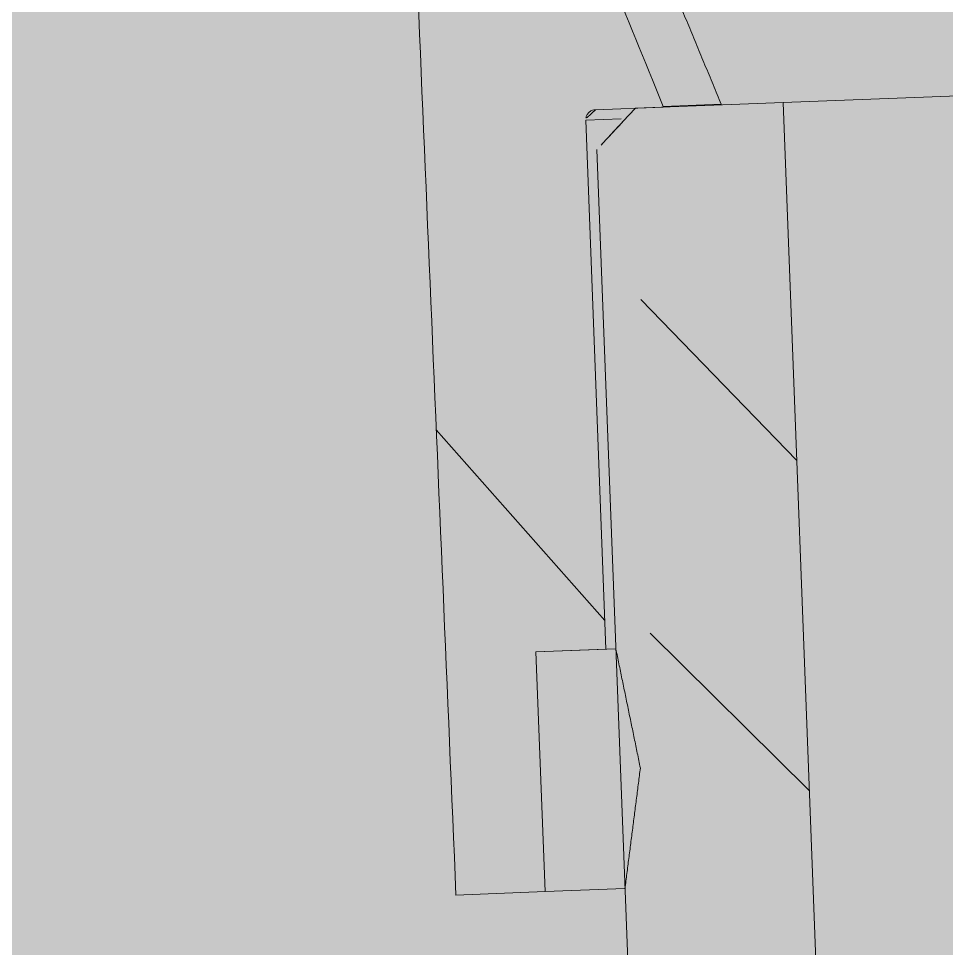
# Model space of a CAD drawing. Header units: metres. Extents: x 1956498 to 1957612, y 2277909 to 2278547.
# Drawn here: x 1956795.26399 to 1956795.28719, y 2278312.53754 to 2278312.5608 of the extents above; entities that cross this region are included whole.
import ezdxf
from ezdxf.enums import TextEntityAlignment as Align

# ---------------------------------------------------------------- set-up
doc = ezdxf.new("R2010")
doc.units = ezdxf.units.M
for name, color, linetype in [('PVcase Transformers', 7, 'Continuous'), ('UBS-100-Postes', 8, 'Continuous'), ('UBS_400_DETAIL POSTE HTA TOOLKIT UBS', 7, 'Continuous')]:
    doc.layers.add(name, color=color, linetype=linetype)
doc.styles.get("Standard").update_dxf_attribs({"font": 'verdana.ttf'})
pattern_1 = [(45, (-293.6272208606915, -200.974965127989), (-13.47038418160373, 13.47038418160373), []), (45, (-289.1370908606914, -200.974965127989), (-13.47038418160373, 13.47038418160373), []), (45, (-284.6469608606913, -200.974965127989), (-13.47038418160373, 13.47038418160373), []), (45, (-280.1568208606914, -200.974965127989), (-13.47038418160373, 13.47038418160373), [])]

# ---------------------------------------------------------------- blocks, each defined once
blk = doc.blocks.new('*U2670')
at = {"layer": 'UBS-100-Postes', "true_color": 0xb0c4d8, "transparency": 33554687}
blk.add_hatch(color=9, dxfattribs=at).paths.add_polyline_path([(0, 3), (5.3, 3), (5.3, 0), (0, 0)])
at = {"color": 7, "transparency": 33554687}
blk.add_attdef('NUMEROPOSTE', text='', height=1, dxfattribs=at).set_placement((2, 1.205512531386091), align=Align.MIDDLE_CENTER)
blk = doc.blocks.new('HSI 150 coupe')
at = {"linetype": 'Continuous', "lineweight": 0}
h = blk.add_hatch(dxfattribs=at)
h.set_pattern_fill('ANSI34', color=1, style=0)
h.set_pattern_definition(pattern_1)
edge = h.paths.add_edge_path(flags=0)
edge.add_spline(control_points=[(-10.62718155080438, 40.12499775347533), (-8.100080364110909, 40.13602438312955), (-5.572979177417437, 40.14705101278378), (-3.045877990723966, 40.158077642438), (-0.4896458440853166, 40.16923138069615), (2.066586302555152, 40.18038511895429), (4.62281844919562, 40.19153885721244)], knot_values=[0.1447717245058746, 0.1447717245058746, 0.1447717245058746, 0.1447717245058746, 0.1599344759645164, 0.1599344759645164, 0.1599344759645164, 0.1752720148466884, 0.1752720148466884, 0.1752720148466884, 0.1752720148466884], weights=[1, 1, 1, 1, 1, 1, 1], degree=3, periodic=0)
edge.add_line((4.62281844919562, 40.19153885721244), (4.62281844919562, 42.40432355845405))
edge.add_spline(control_points=[(4.62281844919562, 42.40432355845405), (4.62281844919562, 42.40569710533964), (4.622829769748932, 42.40707069887139), (4.622852408550898, 42.4084440591796), (4.62331359059317, 42.43642120767618), (4.628611428139266, 42.46470455455346), (4.638307205068486, 42.49095194369147), (4.648002981532045, 42.5171993315671), (4.662364118423284, 42.5421346971998), (4.680201364037202, 42.56369313221876), (4.69803860889624, 42.58525156632459), (4.719843935377867, 42.60402767825872), (4.743811635218663, 42.61846660999072), (4.767779334617444, 42.63290554146079), (4.794570465996003, 42.64340553639704), (4.821966444253121, 42.64909708554842), (4.83723297956567, 42.65226872757557), (4.852865210941673, 42.65401336783907), (4.868455347585041, 42.65428549470016)], knot_values=[0.0006049504477428168, 0.0006049504477428168, 0.0006049504477428168, 0.0006049504477428168, 0.000697837387551278, 0.000697837387551278, 0.000697837387551278, 0.0007825174446086337, 0.0007825174446086337, 0.0007825174446086337, 0.0009518775504491077, 0.0009518775504491077, 0.0009518775504491077, 0.001121237649063088, 0.001121237649063088, 0.001121237649063088, 0.001290597744618053, 0.001290597744618053, 0.001290597744618053, 0.001384709182953724, 0.001384709182953724, 0.001384709182953724, 0.001384709182953724], weights=[1, 1, 1, 1, 1, 1, 1, 1, 1, 1, 1, 1, 1, 1, 1, 1, 1, 1, 1], degree=3, periodic=0)
edge.add_spline(control_points=[(4.868455347585041, 42.65428549470016), (5.099595479998243, 42.65832006091659), (5.330735612413264, 42.66235462713666), (5.561875744824647, 42.66638919335674), (5.916977680151831, 42.67258752099951), (6.272079615479015, 42.67878584864229), (6.62718155080438, 42.68498417628871)], knot_values=[0.1663510791345701, 0.1663510791345701, 0.1663510791345701, 0.1663510791345701, 0.1677381311838157, 0.1677381311838157, 0.1677381311838157, 0.1698690673477058, 0.1698690673477058, 0.1698690673477058, 0.1698690673477058], weights=[1, 1, 1, 1, 1, 1, 1], degree=3, periodic=0)
edge.add_spline(control_points=[(6.62718155080438, 42.68498417628871), (6.647137429103168, 42.68533250745531), (6.667192535618597, 42.68810749128897), (6.686493215851442, 42.69319100934445), (6.703428473947497, 42.69765150966123), (6.71998256094048, 42.70393563715334), (6.735611646812686, 42.71183694746651), (6.760582869219434, 42.72446119041342), (6.783718866045092, 42.74157084779654), (6.80310373541397, 42.76174906124652), (6.822488604753744, 42.78192727466376), (6.838657005286223, 42.80573058414666), (6.85027002499919, 42.83118782730526), (6.861883045119612, 42.8566450713588), (6.869260985529763, 42.8844583913924), (6.871792875926985, 42.91232455442514), (6.872475889878842, 42.91984185382171), (6.87281844919562, 42.92739784778314), (6.87281844919562, 42.93494611237111)], knot_values=[0.002902330580096316, 0.002902330580096316, 0.002902330580096316, 0.002902330580096316, 0.003021942440412662, 0.003021942440412662, 0.003021942440412662, 0.003126104607838973, 0.003126104607838973, 0.003126104607838973, 0.003293990296634374, 0.003293990296634374, 0.003293990296634374, 0.003461875985022163, 0.003461875985022163, 0.003461875985022163, 0.003629761679348493, 0.003629761679348493, 0.003629761679348493, 0.003674706993887497, 0.003674706993887497, 0.003674706993887497, 0.003674706993887497], weights=[1, 1, 1, 1, 1, 1, 1, 1, 1, 1, 1, 1, 1, 1, 1, 1, 1, 1, 1], degree=3, periodic=0)
edge.add_line((6.87281844919562, 42.93494611237111), (6.87281844919562, 49.27278277014557))
edge.add_line((6.87281844919562, 49.27278277014557), (7.022818449195256, 49.27278277014557))
edge.add_line((7.022818449195256, 49.27278277014557), (7.022818449195256, 52.2499699525797))
edge.add_line((7.022818449195256, 52.2499699525797), (6.87281844919562, 52.2499699525797))
edge.add_line((6.87281844919562, 52.2499699525797), (6.87281844919562, 52.5))
edge.add_line((6.87281844919562, 52.5), (0.8728184491956199, 52.5))
edge.add_line((0.8728184491956199, 52.5), (0.8728184491956199, 51))
edge.add_line((0.8728184491956199, 51), (5.12281844919562, 51))
edge.add_arc((5.12281844919562, 50.75), 0.25, -7.958078640513122e-13, 89.9999999999992, ccw=False)
edge.add_line((5.37281844919562, 50.75), (5.37281844919562, 44.24999796289558))
edge.add_spline(control_points=[(5.37281844919562, 44.24999796289922), (5.37281844919562, 44.23915606176524), (5.372110180649543, 44.22829129383899), (5.370702606625855, 44.21754115172371), (5.367069917465415, 44.18979701598437), (5.3585970657914, 44.16229746058525), (5.34598569197442, 44.13731973553513), (5.333374318730421, 44.11234201161278), (5.316276586498134, 44.08919720141421), (5.296108365626424, 44.06980193667914), (5.275940145267668, 44.0504066724352), (5.2521451720404, 44.03422600818521), (5.226693917811644, 44.02259987186699), (5.201242663559242, 44.01097373553421), (5.173433151296194, 44.00358146397411), (5.145568298834405, 44.0010352145182), (5.138008633632126, 44.00034442336982), (5.130409610528659, 43.99999795132317), (5.12281844919562, 43.99999795132317)], knot_values=[0.002410847555013215, 0.002410847555013215, 0.002410847555013215, 0.002410847555013215, 0.002476118500289276, 0.002476118500289276, 0.002476118500289276, 0.002645478611588784, 0.002645478611588784, 0.002645478611588784, 0.002814838715103106, 0.002814838715103106, 0.002814838715103106, 0.002984198814340384, 0.002984198814340384, 0.002984198814340384, 0.003153558913854025, 0.003153558913854025, 0.003153558913854025, 0.003199024715954563, 0.003199024715954563, 0.003199024715954563, 0.003199024715954563], weights=[1, 1, 1, 1, 1, 1, 1, 1, 1, 1, 1, 1, 1, 1, 1, 1, 1, 1, 1], degree=3, periodic=0)
edge.add_line((5.12281844919562, 43.99999795132317), (4.37281844919562, 43.99999795132317))
edge.add_spline(control_points=[(4.37281844919562, 43.99999795132317), (4.25639530907938, 43.99999795132317), (4.138852776935892, 43.98341370027265), (4.026974391561453, 43.95120229794338), (3.892531053899802, 43.91249412007892), (3.762916683410367, 43.85004029330594), (3.648864701601269, 43.76901264665867), (3.534812717169189, 43.68798499814875), (3.433177427725241, 43.58614868653603), (3.35237529429287, 43.47193682108991), (3.271573157404418, 43.35772495076162), (3.209375555688894, 43.22798742138184), (3.170933098323076, 43.09346785358139), (3.139166834351272, 42.9823099205787), (3.12281844919562, 42.8656057700282), (3.12281844919562, 42.74999789142021)], knot_values=[0.009374886479141288, 0.009374886479141288, 0.009374886479141288, 0.009374886479141288, 0.01007314128204185, 0.01007314128204185, 0.01007314128204185, 0.01091256967450985, 0.01091256967450985, 0.01091256967450985, 0.01175199808614636, 0.01175199808614636, 0.01175199808614636, 0.0125914265339752, 0.0125914265339752, 0.0125914265339752, 0.01328477187813051, 0.01328477187813051, 0.01328477187813051, 0.01328477187813051], weights=[1, 1, 1, 1, 1, 1, 1, 1, 1, 1, 1, 1, 1, 1, 1, 1], degree=3, periodic=0)
edge.add_line((3.12281844919562, 42.74999789142021), (3.12281844919562, 42.49890942110142))
edge.add_spline(control_points=[(3.12281844919562, 42.49890942110142), (3.12281844919562, 42.49327526638808), (3.122627769300379, 42.48763789515579), (3.122247062663519, 42.4820166175632), (3.12035635614302, 42.45409962011763), (3.113619665284205, 42.42612406329863), (3.102594858251905, 42.40040661499006), (3.091570051759845, 42.37468916794387), (3.075953051760735, 42.35052051031744), (3.057037108514123, 42.32990205906754), (3.038121165840494, 42.30928360844337), (3.015384555097626, 42.29164668172598), (2.990710104653772, 42.27845180057193), (2.966035654182633, 42.26525691939969), (2.938742812206328, 42.2561401527164), (2.911091710837354, 42.25185646408136), (2.898805321781765, 42.24995306557321), (2.886342109619363, 42.24896603718298), (2.873909276515406, 42.24891178837061)], knot_values=[0.002442326389042064, 0.002442326389042064, 0.002442326389042064, 0.002442326389042064, 0.002476118502349937, 0.002476118502349937, 0.002476118502349937, 0.002645478615804044, 0.002645478615804044, 0.002645478615804044, 0.00281483872081935, 0.00281483872081935, 0.00281483872081935, 0.002984198820729769, 0.002984198820729769, 0.002984198820729769, 0.003153558920974536, 0.003153558920974536, 0.003153558920974536, 0.003228121697658555, 0.003228121697658555, 0.003228121697658555, 0.003228121697658555], weights=[1, 1, 1, 1, 1, 1, 1, 1, 1, 1, 1, 1, 1, 1, 1, 1, 1, 1, 1], degree=3, periodic=0)
edge.add_spline(control_points=[(2.873909276515406, 42.24891178837061), (-2.266536894298042, 42.22648221721829), (-7.40698306511149, 42.20405264606597), (-12.54742923592494, 42.18162307491002), (-17.65734667421748, 42.15932671133487), (-22.76726411251184, 42.13703034775244), (-27.87718155080438, 42.11473398417365)], knot_values=[0.1371505226508495, 0.1371505226508495, 0.1371505226508495, 0.1371505226508495, 0.1679934932786105, 0.1679934932786105, 0.1679934932786105, 0.1986532897675655, 0.1986532897675655, 0.1986532897675655, 0.1986532897675655], weights=[1, 1, 1, 1, 1, 1, 1], degree=3, periodic=0)
edge.add_line((-27.87718155080438, 42.11473398417365), (-27.87718155080438, 40.99999780142025))
edge.add_line((-27.87718155080438, 40.99999780142025), (-24.87718155080438, 40.99999780142025))
edge.add_line((-24.87718155080438, 40.99999780142025), (-24.87718155080438, 40.12499775347533))
edge.add_line((-24.87718155080438, 40.12499775347533), (-18.25218155080438, 40.12499775347533))
edge.add_spline(control_points=[(-18.25218155080438, 40.12499775347533), (-18.24137975181111, 40.12499775347533), (-18.23048836142516, 40.12357398248423), (-18.22004954085241, 40.12079731423364), (-18.20652919576969, 40.11720097759826), (-18.19344330961394, 40.11122073766455), (-18.18187553037933, 40.10335182084236), (-18.17030775054081, 40.09548290361272), (-18.15993902408627, 40.08550827482031), (-18.15162798976417, 40.07425393799713), (-18.14331695519104, 40.06299960083197), (-18.13683438424778, 40.05015514701518), (-18.13271710139452, 40.0367842314663), (-18.12906781945094, 40.02493315335596), (-18.12718155080438, 40.01239796061054), (-18.12718155080438, 39.99999774645403)], knot_values=[0.0008340079851749596, 0.0008340079851749596, 0.0008340079851749596, 0.0008340079851749596, 0.0008993390191596365, 0.0008993390191596365, 0.0008993390191596365, 0.000984019073642603, 0.000984019073642603, 0.000984019073642603, 0.001068699132596692, 0.001068699132596692, 0.001068699132596692, 0.001153379194107845, 0.001153379194107845, 0.001153379194107845, 0.001228419873989863, 0.001228419873989863, 0.001228419873989863, 0.001228419873989863], weights=[1, 1, 1, 1, 1, 1, 1, 1, 1, 1, 1, 1, 1, 1, 1, 1], degree=3, periodic=0)
edge.add_line((-18.12718155080438, 39.99999774645403), (-18.12718155080438, 39.14999769752467))
edge.add_line((-18.12718155080438, 39.14999769752831), (-18.1191026799097, 39.14999769752831))
edge.add_spline(control_points=[(-18.1191026799097, 39.14999769752831), (-18.00698223688232, 39.19080620384193), (-17.89486179385131, 39.23161471015192), (-17.78274135081847, 39.27242321645463), (-17.23088808420471, 39.47328139092133), (-16.67903481753274, 39.6741395652316), (-16.12718155080438, 39.87499773939271)], knot_values=[0.008690357231210304, 0.008690357231210304, 0.008690357231210304, 0.008690357231210304, 0.009406253735998267, 0.009406253735998267, 0.009406253735998267, 0.01292987364008289, 0.01292987364008289, 0.01292987364008289, 0.01292987364008289], weights=[1, 1, 1, 1, 1, 1, 1], degree=3, periodic=0)
edge.add_line((-16.12718155080438, 39.87499773939271), (-16.12718155080438, 39.99999774645767))
edge.add_spline(control_points=[(-16.12718155080438, 39.99999774645403), (-16.12718155080438, 40.01124915552282), (-16.12563460005549, 40.0226017036548), (-16.12262415989244, 40.03344289620873), (-16.11888085225655, 40.04692329000318), (-16.1127585125123, 40.05994329923487), (-16.10476413413926, 40.07142473134445), (-16.09676975617731, 40.08290616286104), (-16.08668284498526, 40.09316568943541), (-16.0753387018849, 40.101353715203), (-16.06399455911014, 40.10954174073413), (-16.05108029906296, 40.11588410140394), (-16.03766535712202, 40.1198555835108), (-16.02620552254666, 40.12324825774704), (-16.01413303803383, 40.12499775347533), (-16.00218155080438, 40.12499775347533)], knot_values=[0.0002385149917490977, 0.0002385149917490977, 0.0002385149917490977, 0.0002385149917490977, 0.0003065786730226802, 0.0003065786730226802, 0.0003065786730226802, 0.000391258727160052, 0.000391258727160052, 0.000391258727160052, 0.0004759387768799491, 0.0004759387768799491, 0.0004759387768799491, 0.0005606188241698093, 0.0005606188241698093, 0.0005606188241698093, 0.0006329353233690934, 0.0006329353233690934, 0.0006329353233690934, 0.0006329353233690934], weights=[1, 1, 1, 1, 1, 1, 1, 1, 1, 1, 1, 1, 1, 1, 1, 1], degree=3, periodic=0)
edge.add_line((-16.00218155080438, 40.12499775347533), (-10.62718155080438, 40.12499775347533))
h = blk.add_hatch(dxfattribs=at)
h.set_pattern_fill('NET3', color=1, angle=90.0000000000002, style=0)
h.set_pattern_definition([(90, (-293.6272208606915, -200.974965127989), (-3.175, -1.108545325082695e-14), []), (150.0000000000002, (-293.6272208606915, -200.974965127989), (-1.587499999999991, -2.749630657015598), []), (210.0000000000002, (-293.6272208606915, -200.974965127989), (1.587500000000009, -2.749630657015588), [])])
edge = h.paths.add_edge_path(flags=0)
edge.add_line((-24.87718155080438, 40.99999780142025), (-27.87718155080438, 40.99999780142025))
edge.add_line((-27.87718155080438, 40.99999780142025), (-27.87718155080438, 39.99999774645403))
edge.add_spline(control_points=[(-27.87718155080438, 39.99999774645403), (-27.37718155080074, 39.91666440842528), (-26.87718155080074, 39.83333107036742), (-26.37718155080438, 39.7499977322841)], knot_values=[0.1312961281546941, 0.1312961281546941, 0.1312961281546941, 0.1312961281546941, 0.1343375094245034, 0.1343375094245034, 0.1343375094245034, 0.1343375094245034], weights=[1, 1, 1, 1], degree=3, periodic=0)
edge.add_spline(control_points=[(-26.37718155080438, 39.7499977322841), (-25.87718155080984, 39.83333107036742), (-25.37718155080984, 39.91666440842528), (-24.87718155080438, 39.99999774645403)], knot_values=[0.1377898872897184, 0.1377898872897184, 0.1377898872897184, 0.1377898872897184, 0.1408312685595276, 0.1408312685595276, 0.1408312685595276, 0.1408312685595276], weights=[1, 1, 1, 1], degree=3, periodic=0)
edge.add_line((-24.87718155080438, 39.99999774645403), (-24.87718155080438, 40.99999780142025))
h = blk.add_hatch(dxfattribs=at)
h.set_pattern_fill('ANSI34', color=1, style=0)
h.set_pattern_definition(pattern_1)
edge = h.paths.add_edge_path(flags=0)
edge.add_line((-71.12718155079165, 39.49999771792864), (-71.12718155079165, 37.64999760579667))
edge.add_line((-71.12718155079165, 37.64999760579667), (-18.12718155079165, 37.64999760579667))
edge.add_line((-18.12718155079165, 37.64999760579667), (-18.12718155079165, 39.49999771792864))
edge.add_spline(control_points=[(-18.12718155079165, 39.49999771792864), (-18.29384821739768, 39.6666643941644), (-18.46051488406556, 39.83333107033832), (-18.62718155079165, 39.99999774645403)], knot_values=[0.3611955240800828, 0.3611955240800828, 0.3611955240800828, 0.3611955240800828, 0.3626173388532861, 0.3626173388532861, 0.3626173388532861, 0.3626173388532861], weights=[1, 1, 1, 1], degree=3, periodic=0)
edge.add_line((-18.62718155079165, 39.99999774645403), (-70.62718155079165, 39.99999774645403))
edge.add_spline(control_points=[(-70.62718155079165, 39.99999774645403), (-70.79384821751773, 39.83333107033832), (-70.96051488418561, 39.6666643941644), (-71.12718155079165, 39.49999771792864)], knot_values=[0.1357674410906746, 0.1357674410906746, 0.1357674410906746, 0.1357674410906746, 0.1371816546933893, 0.1371816546933893, 0.1371816546933893, 0.1371816546933893], weights=[1, 1, 1, 1], degree=3, periodic=0)
at = {"color": 1, "linetype": 'Continuous', "lineweight": 15}
for p, q in [((-27.87718155080438, 40.99999780142025), (-27.87718155080438, 42.11473398417365)), ((-24.87718155080438, 40.99999780142025), (-27.87718155080438, 40.99999780142025)), ((-27.87718155080438, 40.99999780142025), (-27.87718155080438, 39.99999774645403)), ((-24.87718155080438, 40.99999780142025), (-27.87718155080438, 40.99999780142025)), ((-24.87718155080438, 39.99999774645403), (-24.87718155080438, 40.99999780142025)), ((-24.87718155080438, 40.99999780142025), (-24.87718155080438, 40.12499775347533)), ((-18.25218155080438, 40.12499775347533), (-24.87718155080438, 40.12499775347533)), ((-18.25218155080438, 39.6827928645871), (-18.25218155080438, 40.12499775347533)), ((-18.62718155079165, 39.99999774645403), (-70.62718155079165, 39.99999774645403)), ((-18.12718155080438, 39.99999774645403), (-18.12718155080438, 39.14999769752831)), ((-18.12718155079165, 37.64999760579667), (-18.12718155079165, 39.49999771792864)), ((-18.1191026799097, 39.14999769752831), (-18.12718155080438, 39.14999769752831)), ((-18.1191026799097, 38.42489427441615), (-18.1191026799097, 39.14999769752831)), ((-18.12718155080438, 38.42489427441615), (-18.1191026799097, 38.42489427441615)), ((-18.12718155079165, 37.64999760579667), (-71.12718155079165, 37.64999760579667)), ((-18.12718155079165, -37.64999760579303), (-18.12718155079165, 37.64999760579667))]:
    blk.add_line(p, q, dxfattribs=at)
for points, knots in [([(2.873909276515406, 42.24891178837061), (-2.266536894298042, 42.22648221721829), (-12.51690050340403, 42.18175628249082), (-22.76726411251184, 42.13703034775244), (-27.87718155080438, 42.11473398417365)], [0, 0, 0, 0, 0.5014891536380666, 1, 1, 1, 1]), ([(-18.12718155080438, 39.99999774645403), (-18.12826995949581, 40.01243822010292), (-18.13058635947345, 40.03891459166698), (-18.14986547522676, 40.07571943058792), (-18.18047891178321, 40.10518073204366), (-18.21650964760738, 40.12226399578867), (-18.24135613229009, 40.12416813496748), (-18.25218155080438, 40.12499775347533)], [0, 0, 0, 0, 0.1902648472216262, 0.4049301443703869, 0.6195954350044371, 0.8342607144150235, 1, 1, 1, 1]), ([(-18.1191026799097, 39.14999769752831), (-18.0069822368805, 39.19080620383829), (-17.34300852725391, 39.43247288466955), (-16.67903481750545, 39.67413956515884), (-16.12718155080438, 39.87499773939271)], [0, 0, 0, 0, 0.1688627748414206, 1, 1, 1, 1])]:
    blk.add_open_spline(points, degree=3, knots=knots, dxfattribs=at)
for points in [[(-27.87718155080438, 39.99999774645403), (-26.37718155080438, 39.7499977322841)], [(-26.37718155080438, 39.7499977322841), (-24.87718155080438, 39.99999774645403)], [(-18.12718155079165, 39.49999771792864), (-18.62718155079165, 39.99999774645403)], [(-16.12718155080438, 39.16331989247192), (-18.1191026799097, 38.42489427441615)]]:
    blk.add_open_spline(points, degree=1, dxfattribs=at)
blk = doc.blocks.new('UBS_PDT C1752')
at = {"xscale": 0.002, "yscale": 0.002, "zscale": 0.002}
blk.add_blockref('HSI 150 coupe', (2.653257406491321, -0.8852746032061987), dxfattribs=at)

msp = doc.modelspace()

# ---------------------------------------------------------------- block references
at = {"layer": 'PVcase Transformers', "transparency": 33554687, "rotation": 92.17295975193527}
msp.add_blockref('*U2670', (1956796.172341765, 2278307.32164849), dxfattribs=at)
at = {"layer": 'UBS_400_DETAIL POSTE HTA TOOLKIT UBS', "transparency": 33554687, "rotation": 92.17295973550951}
msp.add_blockref('UBS_PDT C1752', (1956794.572942508, 2278309.912866301), dxfattribs=at)

doc.saveas('drawing.dxf')
